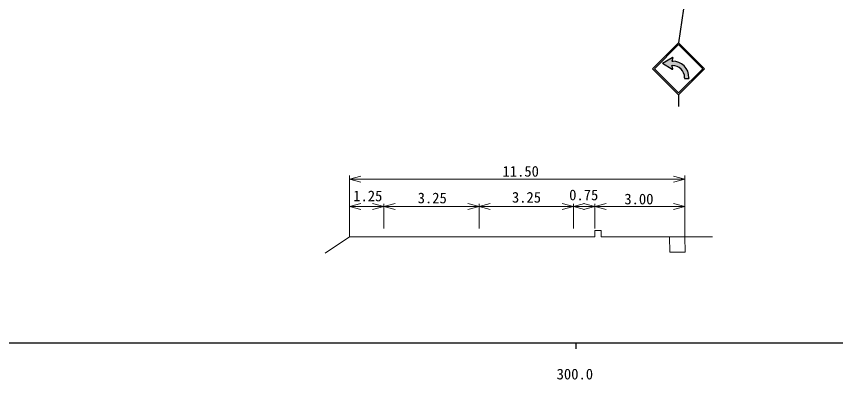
# Model space of a CAD drawing. Units: millimetres, scale not verified, with parts at other scales. Extents: x 40000 to 680000, y 20000 to 380000.
# Drawn here: x 272214 to 412496, y 198715 to 260892 of the extents above; entities that cross this region are included whole.
import ezdxf
from ezdxf.enums import TextEntityAlignment as Align

# ---------------------------------------------------------------- set-up
doc = ezdxf.new("R2010")
doc.units = ezdxf.units.MM
doc.header["$LTSCALE"] = 1000
for name, color, linetype, lineweight in [('M-STR-HTXT', 7, 'Continuous', 13), ('M-STR-STRC', 7, 'Continuous', 25), ('M-TTL-BAND', 7, 'Continuous', 25)]:
    doc.layers.add(name, color=color, linetype=linetype, lineweight=lineweight)
doc.styles.add('ＭＳ ゴシック', font='')
doc.styles.get('ＭＳ ゴシック').set_extended_font_data('MS Gothic')

msp = doc.modelspace()

# ---------------------------------------------------------------- hatches: boundary and pattern name
at = {"layer": 'M-STR-STRC'}
msp.add_hatch(color=256, dxfattribs=at).paths.add_polyline_path([(384541, 253242), (384451, 253242), (384632, 253795, 0.69923), (384521, 253882), (382879, 252867), (384521, 251852, 0.69923), (384632, 251939), (384451, 252493), (384541, 252493, -0.41421), (386639, 250394), (386639, 250234), (387389, 250234), (387389, 250394, 0.41421)])

# ---------------------------------------------------------------- linework, layer by layer
at = {"layer": 'M-STR-HTXT'}
for p, q in [((329262, 223150), (329262, 233633)), ((329262, 233024), (331194, 233541)), ((386694, 233024), (329262, 233024)), ((329262, 233024), (331194, 232506)), ((386694, 233024), (384763, 233541)), ((386694, 233024), (384763, 232506)), ((386694, 223150), (386694, 233633)), ((329262, 228337), (331194, 228855)), ((335120, 228337), (333188, 228855)), ((335120, 228337), (337052, 228855)), ((335120, 224563), (335120, 228817)), ((351436, 228337), (349504, 228855)), ((351436, 228337), (353368, 228855)), ((351436, 224563), (351436, 228817)), ((367586, 228337), (365654, 228855)), ((367586, 228337), (369518, 228855)), ((367586, 224563), (367586, 228817)), ((371247, 228337), (369315, 228855)), ((371247, 228337), (373178, 228855)), ((371247, 224563), (371247, 228817)), ((386694, 228337), (384763, 228855)), ((335120, 228337), (329262, 228337)), ((329262, 228337), (331194, 227820)), ((335120, 228337), (333188, 227820)), ((351436, 228337), (335120, 228337)), ((335120, 228337), (337052, 227820)), ((351436, 228337), (349504, 227820)), ((367586, 228337), (351436, 228337)), ((351436, 228337), (353368, 227820)), ((367586, 228337), (365654, 227820)), ((371247, 228337), (367586, 228337)), ((367586, 228337), (369518, 227820)), ((371247, 228337), (369315, 227820)), ((386694, 228337), (371247, 228337)), ((371247, 228337), (373178, 227820)), ((386694, 228337), (384763, 227820)), ((329262, 223168), (325115, 220354))]:
    msp.add_line(p, q, dxfattribs=at)
for points in [[(391425, 223150), (372354, 223150), (372354, 224252), (371288, 224252), (371288, 223168), (329262, 223168)], [(386694, 223150), (386720, 220544), (384086, 220518), (384060, 223150)]]:
    msp.add_lwpolyline(points, dxfattribs=at)
at = {"layer": 'M-STR-STRC'}
for p, q in [((392104, 300894), (385618, 256391)), ((385618, 256391), (381163, 251936)), ((385618, 256073), (381481, 251936)), ((390072, 251936), (385618, 256391)), ((389754, 251936), (385618, 256073)), ((382879, 252867), (384521, 253882)), ((382879, 252867), (384521, 251852)), ((384632, 253795), (384451, 253242)), ((384451, 253242), (384541, 253242)), ((384451, 253242), (384696, 253242)), ((381163, 251936), (385618, 247482)), ((381481, 251936), (385618, 247800)), ((384632, 251939), (384451, 252493)), ((384451, 252493), (384541, 252493)), ((384451, 252493), (384696, 252493)), ((385618, 247482), (390072, 251936)), ((385618, 247800), (389754, 251936)), ((386639, 250394), (386639, 250234)), ((386639, 250234), (387389, 250234)), ((387389, 250394), (387389, 250234)), ((385618, 247482), (385618, 245482))]:
    msp.add_line(p, q, dxfattribs=at)
for centre, radius, start, end in [((384561, 253818), 75, 341.86349, 121.71277), ((384541, 250394), 2848, 0, 90), ((384561, 251916), 75, 238.28723, 18.13651), ((384541, 250394), 2099, 0, 90)]:
    msp.add_arc(centre, radius, start, end, dxfattribs=at)
at = {"layer": 'M-TTL-BAND'}
for p, q in [((40000, 205000), (579000, 205000)), ((368000, 205000), (368000, 204000))]:
    msp.add_line(p, q, dxfattribs=at)

# ---------------------------------------------------------------- texts
at = {"layer": 'M-STR-HTXT', "style": 'ＭＳ ゴシック'}
for s, p in [('11.50', (358571, 234373)), ('1.25', (332390, 230160)), ('3.25', (343424, 229808)), ('3.25', (359563, 229925)), ('0.75', (369364, 230336)), ('3.00', (378813, 229632))]:
    msp.add_text(s, height=1833, dxfattribs=at).set_placement(p, align=Align.MIDDLE_CENTER)
at = {"layer": 'M-TTL-BAND', "style": 'ＭＳ ゴシック'}
msp.add_text('300.0', height=1833, dxfattribs=at).set_placement((367844, 198195), align=Align.BOTTOM_CENTER)

doc.saveas('drawing.dxf')
